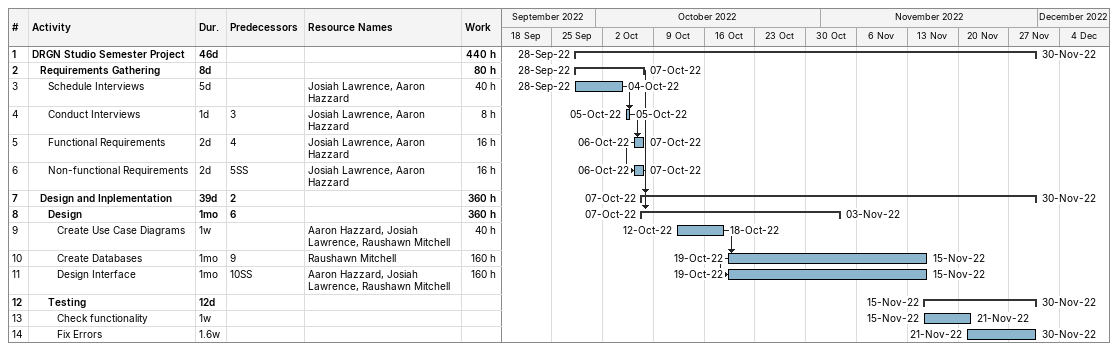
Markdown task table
| ID | Level | Task | Duration | Start | Finish | Predecessors | Resources | Work (h) |
|---|---|---|---|---|---|---|---|---|
| 1 | 1 | **DRGN Studio Semester Project** | 46d | 2022-09-28 | 2022-11-30 |  |  | 440 |
| 2 | 2 | **Requirements Gathering** | 8d | 2022-09-28 | 2022-10-07 |  |  | 80 |
| 3 | 3 | Schedule Interviews | 5d | 2022-09-28 | 2022-10-04 |  | Josiah Lawrence, Aaron Hazzard | 40 |
| 4 | 3 | Conduct Interviews | 1d | 2022-10-05 | 2022-10-05 | 3 | Josiah Lawrence, Aaron Hazzard | 8 |
| 5 | 3 | Functional Requirements | 2d | 2022-10-06 | 2022-10-07 | 4 | Josiah Lawrence, Aaron Hazzard | 16 |
| 6 | 3 | Non-functional Requirements | 2d | 2022-10-06 | 2022-10-07 | 5SS | Josiah Lawrence, Aaron Hazzard | 16 |
| 7 | 2 | **Design and Inplementation** | 39d | 2022-10-07 | 2022-11-30 | 2 |  | 360 |
| 8 | 3 | **Design** | 1mo | 2022-10-07 | 2022-11-03 | 6 |  | 360 |
| 9 | 4 | Create Use Case Diagrams | 1w | 2022-10-12 | 2022-10-18 |  | Aaron Hazzard, Josiah Lawrence, Raushawn Mitchell | 40 |
| 10 | 4 | Create Databases | 1mo | 2022-10-19 | 2022-11-15 | 9 | Raushawn Mitchell | 160 |
| 11 | 4 | Design Interface | 1mo | 2022-10-19 | 2022-11-15 | 10SS | Aaron Hazzard, Josiah Lawrence, Raushawn Mitchell | 160 |
| 12 | 3 | **Testing** | 12d | 2022-11-15 | 2022-11-30 |  |  |  |
| 13 | 4 | Check functionality | 1w | 2022-11-15 | 2022-11-21 |  |  |  |
| 14 | 4 | Fix Errors | 1.6w | 2022-11-21 | 2022-11-30 |  |  |  |
